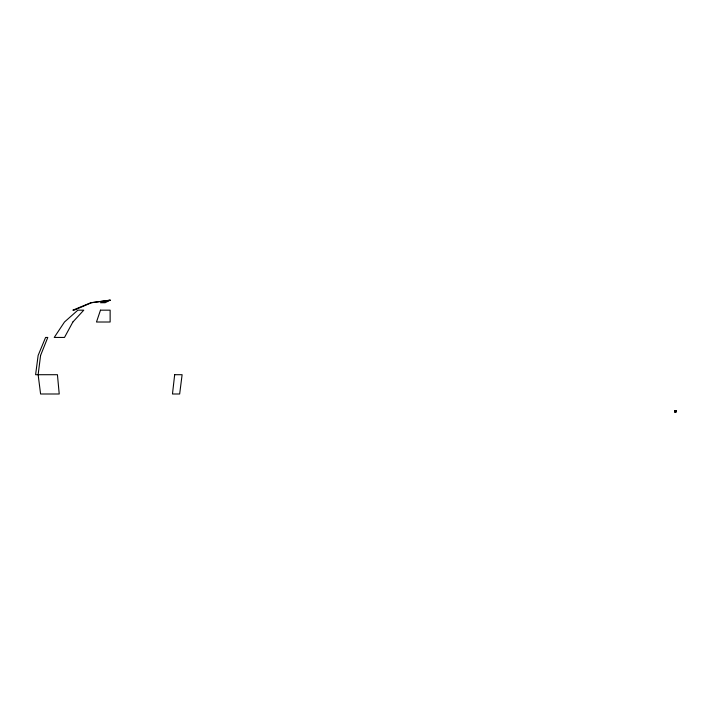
<?xml version="1.0" encoding="UTF-8"?>
<svg xmlns="http://www.w3.org/2000/svg" width="712" height="712" viewBox="0 0 712 712"><rect width="100%" height="100%" fill="white"/><g stroke="black" fill="none" stroke-linecap="round" stroke-linejoin="round"><path stroke-width="1.07" d="M674.584 411.207L676.356 411.207M674.656 411.821L676.275 411.821L676.213 411.029M676.133 411.821L676.088 411.029L675.928 411.821M675.875 411.821L675.768 411.029L675.697 411.821M675.599 411.029L675.492 411.821M675.314 411.029L675.448 411.821M675.216 411.029L675.243 411.821M675.021 411.029L675.029 411.821M674.967 411.029L674.914 411.821M674.842 411.029L674.789 411.821M674.647 411.029L674.682 411.821M174.671 374.708L172.473 393.994L179.664 393.994L182.112 374.708L174.671 374.708M40.593 355.422L38.137 374.708L40.593 393.994L59.221 393.994L57.432 374.708L35.6 374.708L38.137 355.422L45.586 337.443L47.784 337.443L40.593 355.422M100.481 310.165L96.485 322.011L110.129 322.011L110.129 310.165L100.481 310.165M72.864 322.011L64.489 337.443L54.228 337.443L64.489 322.011L77.857 310.165L83.776 310.165L72.864 322.011M110.129 300.179L105.136 302.725L100.481 302.725L110.129 300.179L91.492 302.725L74.137 310.165L72.864 310.165L90.833 302.725L110.129 300.179M676.4 411.029L674.531 411.358L676.356 411.029"/></g></svg>
